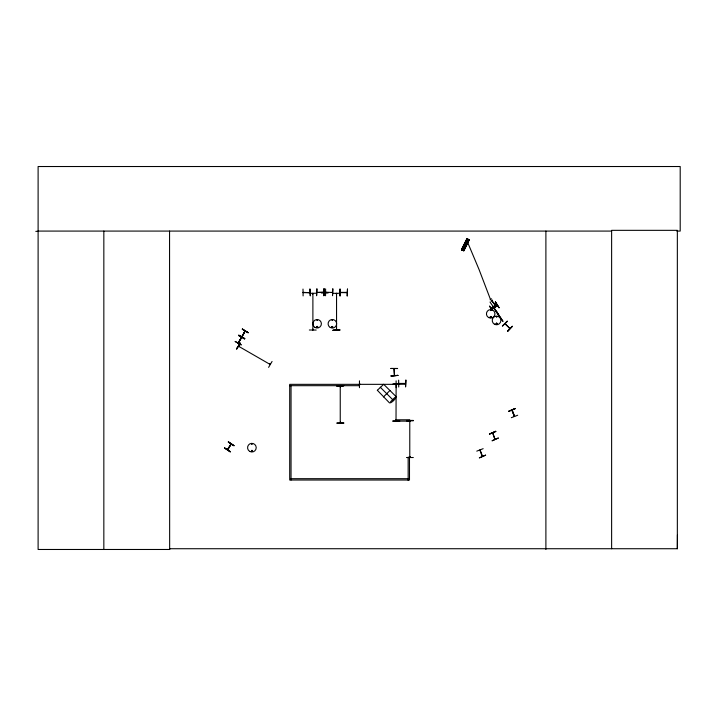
<?xml version="1.0" encoding="UTF-8"?>
<svg xmlns="http://www.w3.org/2000/svg" width="716" height="716" viewBox="0 0 716 716"><rect width="100%" height="100%" fill="white"/><g stroke="black" fill="none" stroke-linecap="round" stroke-linejoin="round"><path stroke-width="1.07" d="M676.853 231.08L680.2 231.08L680.2 166.524L38.109 166.524L38.109 549.476L169.656 549.476L169.567 548.725L677.345 548.725L677.443 534.879M239.019 346.517L238.5 346.177M269.565 364.167L270.227 364.498L238.607 346.284M270.344 364.292L269.78 363.943M394.597 375.533L394.06 368.704L394.274 375.399M505.031 323.909L509.944 328.483L509.291 328.349M509.899 328.492L505.281 323.766M511.931 410.17L514.383 416.488L511.976 410.232M514.625 416.372L512.208 410.062M312.946 293.381L312.659 294.106L312.659 293.345M312.597 294.034L312.892 293.417L312.892 329.978M336.323 329.986L336.314 329.226L336.556 329.978M336.627 329.834L336.296 329.315M340.243 422.843L340.243 386.201M340.521 386.345L340.198 386.917L340.485 386.201M396.064 384.34L289.712 384.349L289.712 480.024L409.489 480.024L409.489 457.211L408.156 457.211L408.156 480.024L408.156 478.691L291.045 478.691M396.082 420.793L396.127 420.077M410.08 456.88L409.776 457.497L409.776 420.936L410.089 421.482M409.731 456.88L410.08 457.354M317.519 320.32L316.83 320.034L317.448 320.392M317.555 327.078C316.848 325.377 316.732 328.599 317.51 326.765M331.696 326.97C333.656 325.189 332.367 328.68 331.83 327.275M331.902 326.97C333.128 325.431 332.573 328.635 331.964 326.863M490.227 317.036C491.453 315.496 490.908 318.701 490.299 316.928M491.283 317.197C490.308 314.637 489.655 319.255 491.355 317.036M496.125 323.516C496.949 325.189 497.137 322.352 496.224 323.435M497.19 323.632C495.302 325.78 496.591 321.153 497.11 323.945M312.624 293.488L312.659 294.034M340.512 386.873L340.243 386.273M396.395 384.868L396.127 384.268L396.02 421.124L409.704 421.124L409.704 419.791L396.02 419.791M410.035 457.408L410.035 456.835M505.684 324.232L505.156 323.686M241.722 337.325L238.142 342.955M228.127 449.156L227.428 449.693M231.205 444.153L227.67 449.827M241.677 336.762L245.051 330.971M251.567 443.929L252.256 444.215L251.567 444.027M252.426 451.178C251.62 448.341 250.976 453.237 252.488 450.704M491.015 310.476L490.505 309.965L490.693 310.628M496.251 316.696L496.931 316.982L496.242 316.794M227.446 449.541L231.017 443.866L230.874 444.681M336.323 293.345L336.296 294.016M461.489 249.696L466.975 238.625L469.329 239.779L463.843 250.851L461.489 249.696L467.101 238.688L461.757 249.83M467.36 238.813L461.892 249.902L467.503 238.884M462.044 249.974L467.637 238.947L462.205 250.054M462.357 250.117L462.983 250.43M463.136 250.502L468.667 239.448M463.279 250.573L468.792 239.511M468.926 239.574L463.458 250.663L469.061 239.645M463.691 250.779L469.15 239.69M332.475 292.495L325.646 292.191L326.433 292.531M405.551 383.436L398.723 383.436L399.322 383.785M303.101 292.37L309.804 292.683M340.261 292.37L347.108 292.37M479.881 450.122L482.217 456.405M482.486 456.226L480.087 449.89M235.233 341.46L241.185 344.844M238.607 335.616L238.804 335.186L244.756 338.57L244.559 338.999L238.643 335.473M238.142 343.036L241.489 337.147M238.347 343.152L241.659 337.325L238.312 343.215M244.917 331.06L241.945 337.021L245.257 331.087M236.566 348.88L240.245 343.107L236.531 348.862M236.826 349.032L240.164 343.054M239.001 346.544L238.616 345.971L239.216 346.311M268.598 367.371L272.062 361.473M228.386 441.844L234.034 445.728L228.404 441.817M231.214 443.992L227.733 449.72M317.627 327.436C317.967 324.661 315.21 328.411 317.689 327.275M323.793 292.397L317.099 292.477M332.475 292.182L331.732 292.459M404.862 383.436L405.48 383.436L404.934 383.713M309.849 292.638L303.119 292.647M346.965 292.683L340.261 292.611M492.563 432.885L494.863 439.176M383.499 396.906L389.952 390.462M390.56 401.748L394.793 397.514M507.241 321.108L502.381 325.923M502.56 326.102L507.447 321.305M507.492 331.123L512.37 326.326M507.662 331.302L512.307 326.263L507.689 331.329M312.65 329.297L312.659 329.986M312.892 329.906L312.892 329.288M410.017 421.554L410.044 420.883M409.74 456.835L409.74 457.354M316.955 326.612L316.866 327.257M490.165 299.789L491.57 298.814M491.024 301.033L492.438 300.067M495.427 301.955L499.025 307.782L495.454 301.937M491.024 308.229L496.653 304.345M491.239 308.542L496.868 304.649M493.422 307.245L499.544 316.642L493.369 307.28M494.094 307.325L494.667 306.985L493.879 306.887M491.722 309.24L497.325 305.32M491.865 309.455L497.522 305.589M340.485 422.843L340.512 422.1L340.172 422.7M252.014 451.313C253.052 449.764 250.493 451.017 251.889 451.277M508.852 411.208L515.243 408.747M517.695 415.235L511.305 417.697M489.458 434.012L495.839 431.542M494.926 439.212L492.841 432.885M498.3 438.049L492.026 440.814L498.291 438.04M483.157 448.681L476.775 451.143M485.609 455.17L479.326 457.9L485.6 455.125M395.984 384.42L395.509 384.465M397.586 368.454L390.739 368.471L397.595 368.552M391.061 375.775L397.899 375.435M316.928 288.906L316.597 295.753L316.884 288.906M325.61 288.924L325.556 295.762M323.721 292.164L316.973 292.477M309.357 293.363L316.195 293.229M333.021 293.363L339.858 293.274M309.357 330.004L316.195 330.058M333.021 330.103L339.858 330.004M359.459 380.849L359.459 387.696M396.1 380.849L396.19 387.687M405.48 383.669L398.731 383.749M359.557 384.152L360.175 384.143L359.629 384.42M336.941 386.13L343.778 385.799L336.941 386.219M398.731 387.016L398.642 380.169M409.4 420.489L413.311 420.489M406.473 420.784L413.311 420.793M392.833 420.954L399.671 420.91M392.833 421.205L399.671 421.196M336.941 422.959L343.787 422.914M336.95 423.245L343.787 423.165M406.473 457.524L413.311 457.524M35.8 231.349L38.109 231.34M38.109 231.08L611.625 231.08M309.939 289.067L310.288 295.914L309.956 289.067M339.876 289.067L339.912 295.914M303.101 295.914L303.002 289.067M289.712 385.682L359.486 385.682L359.504 384.42M332.457 319.855L332.099 320.482L332.6 319.98M317.152 326.353L317.689 326.666M468.613 240.836L466.563 239.824L479.049 269.511L490.514 299.539M466.197 240.576L468.246 241.587M465.642 241.695L467.682 242.706M465.14 242.697L467.19 243.709M464.586 243.816L466.635 244.827M462.205 248.649L464.254 249.66M461.668 248.882L464.398 250.224M242.232 329.253L248.175 332.645M238.795 335.213L244.747 338.668M238.67 335.428L244.702 338.757M235.188 341.541L241.158 344.888M238.562 346.213L239.099 346.517M228.225 442.094L234.034 445.71M224.591 448.01L230.391 451.635M336.556 293.345L336.556 329.906M396.127 420.838L396.127 420.149M380.277 387.231L393.182 400.137M495.186 302.125L499.106 307.728M491.892 300.443L495.132 305.132L491.57 300.657M495.051 305.195L496.009 306.582M494.89 305.302L495.848 306.69M494.362 306.376L494.801 307.003M494.13 306.546L494.559 307.164M493.977 306.654L494.407 307.28M493.745 306.815L494.174 307.441M490.03 302.054L497.647 313.08M492.25 310.082L489.511 306.036L491.973 310.279M336.252 329.843L336.314 329.297M413.311 420.462L406.464 420.507M340.485 386.273L340.485 386.891M336.556 293.417L336.565 294.034M323.82 288.861L323.909 295.699M677.345 548.725L677.345 230.337L611.625 230.337L611.625 548.725M545.896 231.08L545.896 549.476M340.163 289.067L340.163 295.914M328.116 292.987L321.377 292.987M291.045 385.682L291.045 480.024M169.558 231.08L169.656 549.476M103.838 231.08L103.838 549.476M465.391 243.664C466.134 245.552 466.805 242.205 465.391 243.664M396.44 420.695L396.369 420.149L396.44 420.695M377.35 390.283L389.486 402.893C391.106 403.726 396.771 398.06 395.93 396.44L383.678 384.304L377.35 390.283M242.375 329.011L248.13 332.725L242.375 329.011M224.618 447.965L230.257 451.85L224.618 447.965M496.644 311.854L502.918 321.251L496.644 311.854M515.135 408.478L508.87 411.252L515.135 408.478M495.74 431.283L489.476 434.057L495.74 431.283M397.89 375.381L391.07 376.061L397.89 375.381M324.151 288.861L323.82 295.699L324.124 288.861M332.833 288.879L332.51 295.726L332.797 288.879M339.858 329.96L333.021 330.38L339.858 329.96M405.909 380.124L405.569 386.971L405.874 380.124M399.671 383.794L392.824 384.215L399.671 383.794M347.484 289.067L347.197 295.914L347.484 289.067M405.551 383.687L398.803 383.74L405.551 383.785M330.228 327.472A4.278 4.278 0 0 0 336.636 323.775A4.278 4.278 0 0 0 330.228 320.07A4.278 4.278 0 0 0 330.228 327.472M315.031 327.445A4.242 4.242 0 0 0 321.395 323.775A4.242 4.242 0 0 0 315.031 320.097A4.242 4.242 0 0 0 315.031 327.445M249.732 451.42A4.332 4.332 0 0 0 256.221 447.67A4.332 4.332 0 0 0 249.732 443.92A4.332 4.332 0 0 0 249.732 451.42M494.407 324.187A4.332 4.332 0 0 0 500.905 320.437A4.332 4.332 0 0 0 494.407 316.687A4.332 4.332 0 0 0 494.407 324.187M488.563 317.528A4.26 4.26 0 0 0 494.953 313.841A4.26 4.26 0 0 0 488.563 310.153A4.26 4.26 0 0 0 488.563 317.528"/></g></svg>
